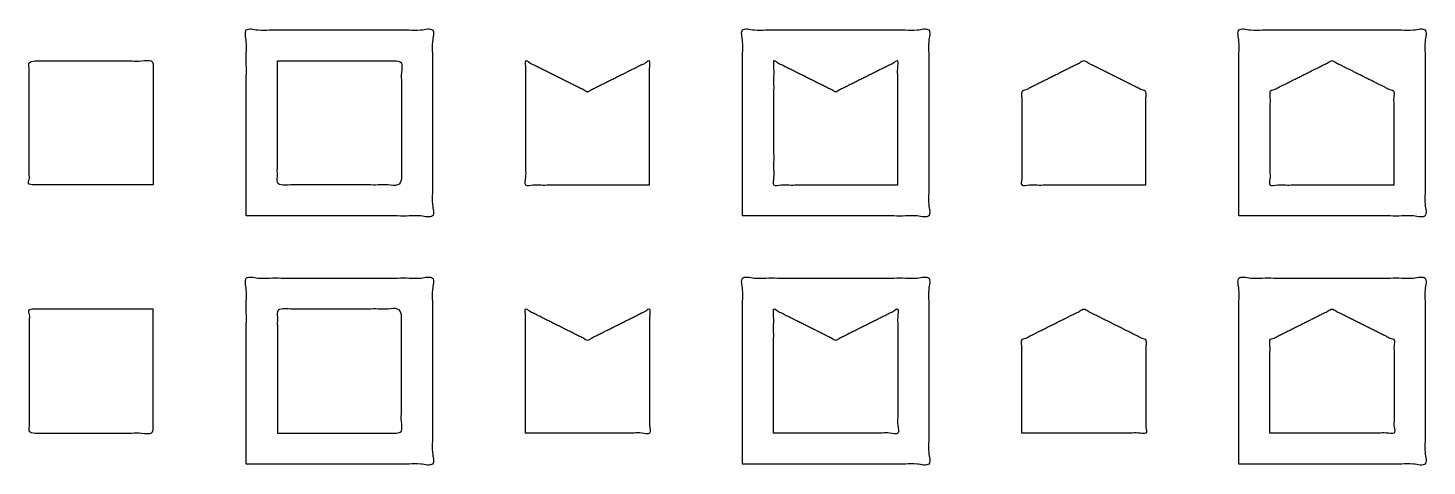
# Model space of a CAD drawing. Header units: millimetres. Extents: x 10 to 235, y 5 to 75.
import ezdxf

# ---------------------------------------------------------------- set-up
doc = ezdxf.new("R2010")
doc.units = ezdxf.units.MM
doc.header["$MEASUREMENT"] = 0
doc.layers.add('Layer 05', color=251, linetype='Continuous', true_color=0x696969)

msp = doc.modelspace()

# ---------------------------------------------------------------- linework, layer by layer
at = {"layer": 'Layer 05'}
for points, knots in [([(45, 45), (60, 45), (75, 45), (75, 60), (75, 75), (60, 75), (45, 75), (45, 60), (45, 45)], [0, 0, 0, 28, 28, 56, 56, 84, 84, 112, 112, 112]), ([(125, 45), (140, 45), (155, 45), (155, 60), (155, 75), (140, 75), (125, 75), (125, 60), (125, 45)], [0, 0, 0, 28, 28, 56, 56, 84, 84, 112, 112, 112]), ([(205, 45), (220, 45), (235, 45), (235, 60), (235, 75), (220, 75), (205, 75), (205, 60), (205, 45)], [0, 0, 0, 28, 28, 56, 56, 84, 84, 112, 112, 112]), ([(110, 50), (100, 50), (90, 50), (90, 60), (90, 70), (95, 67.5), (100, 65), (105, 67.5), (110, 70), (110, 60), (110, 50)], [0, 0, 0, 20, 20, 40, 40, 51.18034, 51.18034, 62.36068, 62.36068, 82.36068, 82.36068, 82.36068]), ([(150, 50), (140, 50), (130, 50), (130, 60), (130, 70), (135, 67.5), (140, 65), (145, 67.5), (150, 70), (150, 60), (150, 50)], [0, 0, 0, 20, 20, 40, 40, 51.18034, 51.18034, 62.36068, 62.36068, 82.36068, 82.36068, 82.36068]), ([(190, 50), (180, 50), (170, 50), (170, 57.5), (170, 65), (175, 67.5), (180, 70), (185, 67.5), (190, 65), (190, 57.5), (190, 50)], [0, 0, 0, 20, 20, 35, 35, 46.18034, 46.18034, 57.36068, 57.36068, 72.36068, 72.36068, 72.36068]), ([(230, 50), (220, 50), (210, 50), (210, 57.5), (210, 65), (215, 67.5), (220, 70), (225, 67.5), (230, 65), (230, 57.5), (230, 50)], [0, 0, 0, 20, 20, 35, 35, 46.18034, 46.18034, 57.36068, 57.36068, 72.36068, 72.36068, 72.36068]), ([(45, 5), (60, 5), (75, 5), (75, 20), (75, 35), (60, 35), (45, 35), (45, 20), (45, 5)], [0, 0, 0, 28, 28, 56, 56, 84, 84, 112, 112, 112]), ([(125, 5), (140, 5), (155, 5), (155, 20), (155, 35), (140, 35), (125, 35), (125, 20), (125, 5)], [0, 0, 0, 28, 28, 56, 56, 84, 84, 112, 112, 112]), ([(205, 5), (220, 5), (235, 5), (235, 20), (235, 35), (220, 35), (205, 35), (205, 20), (205, 5)], [0, 0, 0, 28, 28, 56, 56, 84, 84, 112, 112, 112]), ([(90, 10), (100, 10), (110, 10), (110, 20), (110, 30), (105, 27.5), (100, 25), (95, 27.5), (90, 30), (90, 20), (90, 10)], [0, 0, 0, 20, 20, 40, 40, 51.18034, 51.18034, 62.36068, 62.36068, 82.36068, 82.36068, 82.36068]), ([(130, 10), (140, 10), (150, 10), (150, 20), (150, 30), (145, 27.5), (140, 25), (135, 27.5), (130, 30), (130, 20), (130, 10)], [0, 0, 0, 20, 20, 40, 40, 51.18034, 51.18034, 62.36068, 62.36068, 82.36068, 82.36068, 82.36068]), ([(170, 10), (180, 10), (190, 10), (190, 17.5), (190, 25), (185, 27.5), (180, 30), (175, 27.5), (170, 25), (170, 17.5), (170, 10)], [0, 0, 0, 20, 20, 35, 35, 46.18034, 46.18034, 57.36068, 57.36068, 72.36068, 72.36068, 72.36068]), ([(210, 10), (220, 10), (230, 10), (230, 17.5), (230, 25), (225, 27.5), (220, 30), (215, 27.5), (210, 25), (210, 17.5), (210, 10)], [0, 0, 0, 20, 20, 35, 35, 46.18034, 46.18034, 57.36068, 57.36068, 72.36068, 72.36068, 72.36068])]:
    msp.add_open_spline(points, degree=2, knots=knots, dxfattribs=at)
at = {"layer": 'Layer 05', "linetype": 'Continuous'}
for points, knots in [([(30, 50), (30, 60), (30, 70), (20, 70), (10, 70), (10, 60), (10, 50), (20, 50), (30, 50)], [-2, -2, -2, -1, -1, 0, 0, 2, 2, 3, 3, 3]), ([(50, 70), (50, 60), (50, 50), (60, 50), (70, 50), (70, 60), (70, 70), (60, 70), (50, 70)], [0, 0, 0, 2, 2, 3, 3, 4, 4, 5, 5, 5]), ([(30, 30), (30, 20), (30, 10), (20, 10), (10, 10), (10, 20), (10, 30), (20, 30), (30, 30)], [-5, -5, -5, -4, -4, -3, -3, -1, -1, 0, 0, 0]), ([(50, 10), (50, 20), (50, 30), (60, 30), (70, 30), (70, 20), (70, 10), (60, 10), (50, 10)], [-5, -5, -5, -3, -3, -2, -2, -1, -1, 0, 0, 0])]:
    msp.add_open_spline(points, degree=2, knots=knots, dxfattribs=at)

doc.saveas('drawing.dxf')
